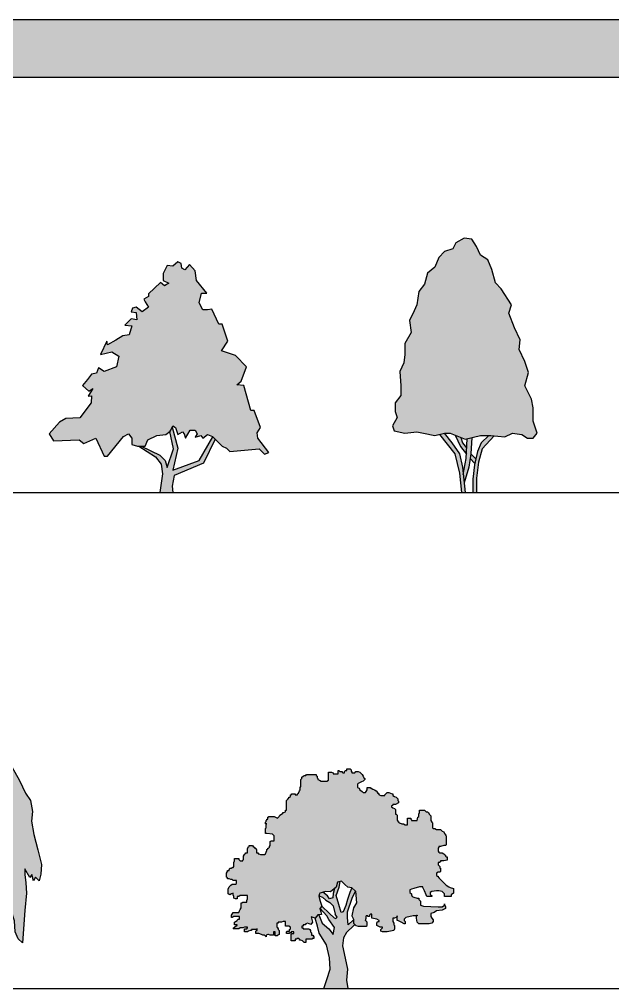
# Model space of a CAD drawing. Header units: millimetres. Extents: x 25265 to 188445, y 114168 to 192046.
# Drawn here: x 144239 to 165707, y 156952 to 192046 of the extents above; entities that cross this region are included whole.
import ezdxf

# ---------------------------------------------------------------- set-up
doc = ezdxf.new("R2010")
doc.units = ezdxf.units.MM
doc.layers.add('www.cad-blocks.net', color=7, linetype='Continuous')

# ---------------------------------------------------------------- blocks, each defined once
blk = doc.blocks.new('A$C5B4C2A31')
h = blk.add_hatch(color=256)
h.set_gradient(color1=(42, 68, 34), color2=(61, 47, 0), tint=1, name='INVCYLINDER')
h.paths.add_polyline_path([(2440, 4547), (1987, 4386), (1786, 4515), (1711, 4321), (1534, 4289), (1384, 4096), (1207, 3870), (1434, 3676), (1585, 3773), (1414, 3493), (1538, 3507), (1520, 3253), (1107, 2709), (604, 2677), (377, 2548), (0, 2128), (151, 1870), (1082, 1903), (1258, 1774), (1685, 1967), (1987, 1322), (2113, 1322), (2692, 2032), (2868, 2128), (2994, 1967), (2994, 1741), (3195, 1677), (3471, 1677), (3572, 1903), (3899, 2064), (4226, 2096), (4377, 2225), (4402, 2257), (4478, 2419), (4578, 2354), (4654, 2096), (4830, 2193), (4880, 2128), (4931, 1967), (5107, 2257), (5283, 2257), (5358, 2128), (5283, 1999), (5484, 2064), (5559, 1967), (5735, 2096), (5933, 2024), (5928, 2015), (6264, 1677), (6415, 1612), (6540, 1483), (7597, 1580), (7798, 1387), (7949, 1451), (7547, 1967), (7522, 2161), (7647, 2354), (7421, 2967), (7295, 2967), (7044, 3870), (6792, 3902), (6943, 4031), (7144, 4547), (6742, 4966), (6239, 5128), (6465, 5482), (6264, 6095), (6138, 6095), (5886, 6643), (5735, 6611), (5559, 6611), (5434, 6869), (5509, 7224), (5710, 7224), (5333, 7675), (5282, 8033), (5081, 8256), (4905, 8062), (4805, 8127), (4780, 8288), (4654, 8353), (4478, 8191), (4276, 8224), (4126, 7933), (4126, 7675), (4327, 7579), (4176, 7482), (4025, 7611), (3597, 7192), (3597, 7095), (3421, 6998), (3471, 6901), (3597, 6708), (3371, 6547), (3144, 6708), (3019, 6676), (2968, 6547), (3144, 6514), (3170, 6256), (2973, 6289), (2742, 6063), (2994, 6031), (2893, 5708), (2667, 5676), (2415, 5515), (2113, 5353), (2088, 5482), (1862, 4999), (2264, 5095), (2516, 4934)])
h = blk.add_hatch(color=256)
h.set_gradient(color1=(107, 54, 0), one_color=1, tint=1, name='INVCYLINDER')
h.paths.add_polyline_path([(4276, 903), (4201, 1161), (4000, 1354), (3333, 1677), (3245, 1677), (3849, 1290), (4050, 1032), (4100, 677), (4000, 0), (4478, 0), (4453, 226), (4528, 613), (5585, 1064), (6011, 1932), (5928, 2015), (5434, 1161), (4478, 806), (4654, 1612), (4453, 2366), (4402, 2257), (4377, 2225), (4361, 2212), (4503, 1580)])
for p, q in [((4276, 8224), (4126, 7933)), ((4478, 8191), (4276, 8224)), ((4654, 8353), (4478, 8191)), ((4780, 8288), (4654, 8353)), ((4805, 8127), (4780, 8288)), ((4905, 8062), (4805, 8127)), ((5081, 8256), (4905, 8062)), ((5284, 8032), (5081, 8256)), ((4126, 7933), (4126, 7675)), ((5333, 7675), (5283, 8030)), ((4025, 7611), (3597, 7192)), ((4176, 7482), (4025, 7611)), ((4126, 7675), (4327, 7579)), ((4327, 7579), (4176, 7482)), ((5710, 7224), (5333, 7675)), ((3597, 7095), (3421, 6998)), ((3597, 7192), (3597, 7095)), ((5434, 6869), (5509, 7224)), ((5509, 7224), (5710, 7224)), ((3019, 6676), (2968, 6547)), ((3144, 6708), (3019, 6676)), ((3371, 6547), (3144, 6708)), ((3597, 6708), (3371, 6547)), ((3421, 6998), (3471, 6901)), ((3471, 6901), (3597, 6708)), ((5559, 6611), (5434, 6869)), ((2968, 6547), (3144, 6514)), ((3144, 6514), (3170, 6256)), ((5735, 6611), (5559, 6611)), ((5886, 6643), (5735, 6611)), ((6138, 6095), (5886, 6643)), ((2973, 6289), (2742, 6063)), ((2742, 6063), (2994, 6031)), ((2994, 6031), (2893, 5708)), ((3170, 6256), (2973, 6289)), ((6264, 6095), (6138, 6095)), ((6465, 5482), (6264, 6095)), ((2667, 5676), (2415, 5515)), ((2893, 5708), (2667, 5676)), ((2088, 5482), (1862, 4999)), ((2113, 5353), (2088, 5482)), ((2415, 5515), (2113, 5353)), ((6239, 5128), (6465, 5482)), ((1862, 4999), (2264, 5095)), ((2264, 5095), (2516, 4934)), ((2516, 4934), (2440, 4547)), ((6742, 4966), (6239, 5128)), ((7144, 4547), (6742, 4966)), ((1534, 4289), (1384, 4096)), ((1711, 4321), (1534, 4289)), ((1786, 4515), (1711, 4321)), ((1987, 4386), (1786, 4515)), ((2440, 4547), (1987, 4386)), ((6943, 4031), (7144, 4547)), ((1384, 4096), (1207, 3870)), ((1207, 3870), (1434, 3676)), ((6792, 3902), (6943, 4031)), ((7044, 3870), (6792, 3902)), ((7295, 2967), (7044, 3870)), ((1585, 3773), (1414, 3493)), ((1434, 3676), (1585, 3773)), ((1520, 3253), (1107, 2709)), ((1414, 3493), (1538, 3507)), ((1538, 3507), (1520, 3253)), ((7421, 2967), (7295, 2967)), ((7647, 2354), (7421, 2967)), ((377, 2548), (0, 2128)), ((604, 2677), (377, 2548)), ((1107, 2709), (604, 2677)), ((0, 2128), (151, 1870)), ((2692, 2032), (2868, 2128)), ((2868, 2128), (2994, 1967)), ((4226, 2096), (4377, 2225)), ((4503, 1580), (4361, 2212)), ((4377, 2225), (4402, 2257)), ((4402, 2257), (4478, 2419)), ((4453, 2366), (4654, 1612)), ((4478, 2419), (4578, 2354)), ((4578, 2354), (4654, 2096)), ((4654, 2096), (4830, 2193)), ((4830, 2193), (4880, 2128)), ((4880, 2128), (4931, 1967)), ((4931, 1967), (5107, 2257)), ((5107, 2257), (5283, 2257)), ((5283, 2257), (5358, 2128)), ((5358, 2128), (5283, 1999)), ((7522, 2161), (7647, 2354)), ((7547, 1967), (7522, 2161)), ((151, 1870), (1082, 1903)), ((1082, 1903), (1258, 1774)), ((1258, 1774), (1685, 1967)), ((1685, 1967), (1987, 1322)), ((2113, 1322), (2692, 2032)), ((2994, 1967), (2994, 1741)), ((3471, 1677), (3572, 1903)), ((3572, 1903), (3899, 2064)), ((3899, 2064), (4226, 2096)), ((5283, 1999), (5484, 2064)), ((5434, 1161), (5928, 2015)), ((5484, 2064), (5559, 1967)), ((5559, 1967), (5735, 2096)), ((6011, 1932), (5585, 1064)), ((5735, 2096), (5912, 2032)), ((5912, 2032), (6264, 1677)), ((7949, 1451), (7547, 1967)), ((2994, 1741), (3195, 1677)), ((3195, 1677), (3471, 1677)), ((3245, 1677), (3849, 1290)), ((3333, 1677), (4000, 1354)), ((4276, 903), (4503, 1580)), ((4654, 1612), (4478, 806)), ((6264, 1677), (6415, 1612)), ((6415, 1612), (6540, 1483)), ((6540, 1483), (7597, 1580)), ((7597, 1580), (7798, 1387)), ((7798, 1387), (7949, 1451)), ((1987, 1322), (2113, 1322)), ((3849, 1290), (4050, 1032)), ((4000, 1354), (4201, 1161)), ((4201, 1161), (4276, 903)), ((4478, 806), (5434, 1161)), ((5585, 1064), (4528, 613)), ((4050, 1032), (4100, 677)), ((4100, 677), (4000, 0)), ((4528, 613), (4453, 226)), ((4453, 226), (4478, 0))]:
    blk.add_line(p, q)
blk = doc.blocks.new('A$C52B75118')
h = blk.add_hatch(color=256)
h.set_gradient(color1=(42, 68, 34), color2=(61, 47, 0), tint=1, name='INVCYLINDER')
h.paths.add_polyline_path([(4210, 6494), (4312, 6801), (3936, 7371), (3731, 7591), (3594, 8073), (3457, 8425), (3183, 8600), (3046, 8907), (2875, 9170), (2601, 9214), (2293, 9039), (2190, 8819), (1882, 8732), (1677, 8512), (1540, 8161), (1266, 7942), (1164, 7547), (958, 7284), (890, 6801), (787, 6582), (616, 6231), (685, 5792), (445, 5397), (445, 5002), (411, 4695), (274, 4388), (308, 3861), (308, 3510), (103, 3247), (103, 2940), (171, 2720), (0, 2413), (68, 2238), (445, 2150), (890, 2194), (1129, 2150), (1540, 2062), (1882, 2150), (2088, 2150), (2635, 1931), (3183, 2062), (3559, 2062), (4073, 2018), (4346, 2150), (4689, 2106), (4894, 1974), (5100, 1974), (5236, 2150), (5100, 2589), (5100, 3072), (5031, 3379), (4792, 3861), (4928, 4344), (4792, 4739), (4586, 5178), (4620, 5528), (4415, 5967)])
h = blk.add_hatch(color=256)
h.set_gradient(color1=(107, 54, 0), one_color=1, tint=1, name='INVCYLINDER')
h.paths.add_polyline_path([(3080, 1492), (2977, 1009), (2909, 483), (2909, 0), (3046, 0), (3046, 526), (3115, 1097), (3252, 1580), (3685, 2051), (3559, 2062), (3491, 2062), (3217, 1799)])
h.paths.add_polyline_path([(2841, 1406), (2816, 1232), (2986, 1051), (3024, 1226)])
h.paths.add_polyline_path([(2841, 1404), (2872, 1987), (2702, 1947), (2670, 1229), (2562, 658), (2597, 347), (2772, 921)])
h.paths.add_polyline_path([(2677, 1394), (2688, 1622), (2533, 1799), (2473, 1996), (2266, 2079), (2464, 1667)])
h.paths.add_polyline_path([(2430, 1404), (2156, 1799), (1872, 2147), (1701, 2103), (2259, 1404), (2430, 702), (2498, 0), (2635, 0), (2533, 921)])
for p, q in [((2601, 9214), (2293, 9039)), ((2875, 9170), (2601, 9214)), ((3046, 8907), (2875, 9170)), ((2190, 8819), (1882, 8732)), ((2293, 9039), (2190, 8819)), ((3183, 8600), (3046, 8907)), ((1677, 8512), (1540, 8161)), ((1882, 8732), (1677, 8512)), ((3457, 8425), (3183, 8600)), ((3594, 8073), (3457, 8425)), ((1540, 8161), (1266, 7942)), ((3731, 7591), (3594, 8073)), ((1266, 7942), (1164, 7547)), ((1164, 7547), (958, 7284)), ((3936, 7371), (3731, 7591)), ((4312, 6801), (3936, 7371)), ((958, 7284), (890, 6801)), ((890, 6801), (787, 6582)), ((4210, 6494), (4312, 6801)), ((787, 6582), (616, 6231)), ((4415, 5967), (4210, 6494)), ((616, 6231), (685, 5792)), ((4620, 5528), (4415, 5967)), ((685, 5792), (445, 5397)), ((445, 5397), (445, 5002)), ((4586, 5178), (4620, 5528)), ((445, 5002), (411, 4695)), ((4792, 4739), (4586, 5178)), ((411, 4695), (274, 4388)), ((4928, 4344), (4792, 4739)), ((274, 4388), (308, 3861)), ((4792, 3861), (4928, 4344)), ((308, 3861), (308, 3510)), ((5031, 3379), (4792, 3861)), ((308, 3510), (103, 3247)), ((103, 3247), (103, 2940)), ((5100, 3072), (5031, 3379)), ((103, 2940), (171, 2720)), ((5100, 2589), (5100, 3072)), ((171, 2720), (0, 2413)), ((5236, 2150), (5100, 2589)), ((0, 2413), (68, 2238)), ((68, 2238), (445, 2150)), ((445, 2150), (890, 2194)), ((890, 2194), (1129, 2150)), ((1129, 2150), (1540, 2062)), ((1540, 2062), (1882, 2150)), ((1872, 2147), (2156, 1799)), ((1882, 2150), (2088, 2150)), ((2088, 2150), (2635, 1931)), ((4073, 2018), (4346, 2150)), ((4346, 2150), (4689, 2106)), ((4689, 2106), (4894, 1974)), ((5100, 1974), (5236, 2150)), ((1701, 2103), (2259, 1404)), ((2156, 1799), (2430, 1404)), ((2266, 2079), (2464, 1667)), ((2473, 1996), (2533, 1799)), ((2533, 1799), (2688, 1622)), ((2635, 1931), (3183, 2062)), ((2670, 1229), (2702, 1947)), ((2872, 1987), (2841, 1404)), ((3217, 1799), (3080, 1492)), ((3183, 2062), (3559, 2062)), ((3491, 2062), (3217, 1799)), ((3685, 2051), (3252, 1580)), ((3559, 2062), (4073, 2018)), ((4894, 1974), (5100, 1974)), ((2259, 1404), (2430, 702)), ((2430, 1404), (2533, 921)), ((2464, 1667), (2677, 1394)), ((2841, 1404), (2772, 921)), ((2841, 1406), (3024, 1226)), ((3080, 1492), (2977, 1009)), ((3252, 1580), (3115, 1097)), ((2562, 658), (2670, 1229)), ((2816, 1232), (2986, 1051)), ((3115, 1097), (3046, 526)), ((2430, 702), (2498, 0)), ((2533, 921), (2635, 0)), ((2772, 921), (2597, 347)), ((2977, 1009), (2909, 483)), ((2909, 483), (2909, 0)), ((3046, 526), (3046, 0))]:
    blk.add_line(p, q)
blk = doc.blocks.new('A$C54B40A95')
h = blk.add_hatch(color=256)
h.set_gradient(color1=(42, 68, 34), color2=(61, 47, 0), tint=1, name='INVSPHERICAL')
h.paths.add_polyline_path([(6595, 7539), (6217, 8225), (5771, 8619), (5213, 8924), (4813, 9117), (3971, 9357), (3573, 9354), (2797, 9259), (2090, 9140), (2003, 8988), (1829, 8677), (1062, 8184), (886, 8050), (978, 7584), (848, 7229), (561, 6765), (280, 6296), (127, 5745), (0, 4992), (338, 4597), (473, 4288), (210, 4021), (81, 3577), (322, 3402), (263, 2909), (331, 2271), (449, 1761), (453, 1230), (644, 1806), (713, 1895), (775, 2054), (909, 1897), (1087, 1702), (1132, 1570), (1174, 1943), (1171, 2341), (1281, 2810), (1436, 2324), (1466, 1769), (1513, 1415), (1667, 1063), (1801, 931), (1823, 1266), (1795, 1664), (1862, 1949), (1904, 2240), (2127, 2083), (2280, 1889), (2459, 1581), (2594, 1316), (2752, 1292), (2841, 1249), (2768, 1627), (2703, 1936), (2852, 2266), (2963, 2621), (3048, 3064), (3242, 3267), (3596, 3295), (3596, 3295), (3799, 3095), (3759, 2627), (3691, 2361), (3959, 2079), (4098, 1991), (4146, 1569), (4211, 1373), (4323, 1614), (4498, 1818), (4632, 1572), (4738, 1750), (4853, 1618), (4984, 1866), (5092, 1753), (5135, 1955), (5384, 1667), (5488, 2091), (5665, 2004), (5778, 2156), (5930, 2069), (6085, 2405), (6216, 2646), (6303, 2824), (6414, 2452), (6442, 2054), (6551, 1808), (6710, 1658), (6790, 2828), (6848, 3453), (6826, 3826), (6798, 4135), (6797, 4338), (6976, 4029), (7045, 4137), (7110, 3898), (7178, 4031), (7312, 3899), (7373, 4140), (7396, 4494), (7259, 5023), (7122, 5578), (7030, 6064), (7071, 6418), (6999, 6816), (6820, 7080)])
h = blk.add_hatch(color=256)
h.set_gradient(color1=(107, 54, 0), one_color=1, tint=1, name='INVCYLINDER')
h.paths.add_polyline_path([(3175, 500), (2914, 0), (3931, 0), (3776, 397), (3728, 839), (3656, 1192), (3560, 2183), (3596, 3295), (3595, 3295), (3419, 3281), (3318, 2402), (2977, 2696), (2963, 2621), (2936, 2536), (3118, 2161), (3194, 1277)])
for p, q in [((2003, 8988), (2090, 9140)), ((2090, 9140), (2797, 9259)), ((2797, 9259), (3573, 9354)), ((3573, 9354), (3971, 9357)), ((3971, 9357), (4813, 9117)), ((1829, 8677), (2003, 8988)), ((4813, 9117), (5213, 8924)), ((5213, 8924), (5771, 8619)), ((1062, 8184), (1829, 8677)), ((5771, 8619), (6217, 8225)), ((886, 8050), (1062, 8184)), ((6217, 8225), (6595, 7539)), ((978, 7584), (886, 8050)), ((848, 7229), (978, 7584)), ((6595, 7539), (6820, 7080)), ((561, 6765), (848, 7229)), ((6820, 7080), (6999, 6816)), ((280, 6296), (561, 6765)), ((6999, 6816), (7071, 6418)), ((7071, 6418), (7030, 6064)), ((127, 5745), (280, 6296)), ((7030, 6064), (7122, 5578)), ((0, 4992), (127, 5745)), ((7122, 5578), (7259, 5023)), ((338, 4597), (0, 4992)), ((7259, 5023), (7396, 4494)), ((473, 4288), (338, 4597)), ((210, 4021), (473, 4288)), ((6797, 4338), (6798, 4135)), ((6976, 4029), (6797, 4338)), ((7396, 4494), (7373, 4140)), ((81, 3577), (210, 4021)), ((6798, 4135), (6826, 3826)), ((7045, 4137), (6976, 4029)), ((7110, 3898), (7045, 4137)), ((7178, 4031), (7110, 3898)), ((7312, 3899), (7178, 4031)), ((7373, 4140), (7312, 3899)), ((322, 3402), (81, 3577)), ((6826, 3826), (6848, 3453)), ((263, 2909), (322, 3402)), ((3242, 3267), (3048, 3064)), ((3595, 3295), (3242, 3267)), ((3419, 3281), (3318, 2402)), ((3560, 2183), (3596, 3295)), ((3799, 3095), (3595, 3295)), ((6848, 3453), (6790, 2828)), ((331, 2271), (263, 2909)), ((1281, 2810), (1171, 2341)), ((1436, 2324), (1281, 2810)), ((3048, 3064), (2963, 2621)), ((3759, 2627), (3799, 3095)), ((6303, 2824), (6216, 2646)), ((6414, 2452), (6303, 2824)), ((6790, 2828), (6710, 1658)), ((2963, 2621), (2852, 2266)), ((3118, 2161), (2938, 2532)), ((3318, 2402), (2977, 2696)), ((3691, 2361), (3759, 2627)), ((6216, 2646), (6085, 2405)), ((449, 1761), (331, 2271)), ((1171, 2341), (1174, 1943)), ((1466, 1769), (1436, 2324)), ((1904, 2240), (1862, 1949)), ((2127, 2083), (1904, 2240)), ((2852, 2266), (2703, 1936)), ((3118, 2161), (3194, 1277)), ((3560, 2183), (3656, 1192)), ((3959, 2079), (3691, 2361)), ((5778, 2156), (5665, 2004)), ((5930, 2069), (5778, 2156)), ((6085, 2405), (5930, 2069)), ((6442, 2054), (6414, 2452)), ((453, 1230), (449, 1761)), ((644, 1806), (453, 1230)), ((713, 1895), (644, 1806)), ((775, 2054), (713, 1895)), ((909, 1897), (775, 2054)), ((1087, 1702), (909, 1897)), ((1174, 1943), (1132, 1570)), ((1513, 1415), (1466, 1769)), ((1862, 1949), (1795, 1664)), ((2280, 1889), (2127, 2083)), ((2459, 1581), (2280, 1889)), ((2703, 1936), (2768, 1627)), ((4098, 1991), (3959, 2079)), ((4146, 1569), (4098, 1991)), ((4498, 1818), (4323, 1614)), ((4632, 1572), (4498, 1818)), ((4984, 1866), (4853, 1618)), ((5092, 1753), (4984, 1866)), ((5135, 1955), (5092, 1753)), ((5384, 1667), (5135, 1955)), ((5488, 2091), (5384, 1667)), ((5665, 2004), (5488, 2091)), ((6551, 1808), (6442, 2054)), ((6710, 1658), (6551, 1808)), ((1132, 1570), (1087, 1702)), ((1667, 1063), (1513, 1415)), ((1795, 1664), (1823, 1266)), ((2594, 1316), (2459, 1581)), ((2768, 1627), (2841, 1249)), ((4211, 1373), (4146, 1569)), ((4323, 1614), (4211, 1373)), ((4738, 1750), (4632, 1572)), ((4853, 1618), (4738, 1750)), ((1801, 931), (1667, 1063)), ((1823, 1266), (1801, 931)), ((2752, 1292), (2594, 1316)), ((2841, 1249), (2752, 1292)), ((3194, 1277), (3175, 500)), ((3656, 1192), (3728, 839)), ((3728, 839), (3776, 397)), ((2914, 0), (3175, 500)), ((3931, 0), (3776, 397))]:
    blk.add_line(p, q)
blk = doc.blocks.new('A$C0A7E46AD')
h = blk.add_hatch(color=256)
h.set_gradient(color1=(42, 68, 34), color2=(61, 47, 0), tint=1, name='INVSPHERICAL')
h.paths.add_polyline_path([(6166, 6082), (6166, 6286), (6135, 6317), (6108, 6317), (6108, 6491), (6077, 6522), (6019, 6549), (5961, 6580), (5961, 6607), (6019, 6638), (6019, 6669), (6108, 6669), (6224, 6727), (6224, 6784), (6193, 6811), (6193, 6873), (6135, 6931), (6077, 6958), (6019, 6989), (6019, 7047), (5988, 7047), (5930, 7078), (5872, 7105), (5814, 7105), (5783, 7078), (5756, 7047), (5725, 7016), (5725, 6989), (5582, 6989), (5521, 7016), (5493, 7047), (5493, 7078), (5463, 7078), (5463, 7105), (5405, 7163), (5347, 7194), (5289, 7221), (5231, 7252), (5200, 7252), (5200, 7282), (5084, 7282), (5084, 7194), (5053, 7136), (5026, 7105), (4937, 7105), (4910, 7136), (4821, 7194), (4790, 7252), (4732, 7282), (4732, 7398), (4763, 7425), (4879, 7483), (4937, 7514), (4995, 7572), (4995, 7603), (4968, 7630), (4937, 7688), (4910, 7750), (4848, 7808), (4821, 7835), (4763, 7865), (4674, 7865), (4644, 7808), (4528, 7808), (4528, 7865), (4501, 7865), (4501, 7923), (4470, 7954), (4354, 7954), (4354, 7892), (4296, 7892), (4265, 7865), (4265, 7808), (4207, 7808), (4176, 7835), (4176, 7865), (4091, 7865), (4060, 7892), (4033, 7892), (4033, 7777), (3855, 7777), (3855, 7808), (3798, 7835), (3682, 7835), (3682, 7545), (3624, 7514), (3419, 7514), (3361, 7545), (3303, 7572), (3303, 7603), (3272, 7630), (3272, 7688), (3241, 7719), (3241, 7750), (2894, 7750), (2863, 7719), (2805, 7719), (2774, 7688), (2716, 7661), (2716, 7603), (2689, 7572), (2689, 7310), (2658, 7310), (2658, 7194), (2631, 7163), (2600, 7078), (2569, 7047), (2569, 7016), (2484, 7016), (2484, 7047), (2364, 7047), (2337, 7016), (2306, 7016), (2306, 6958), (2279, 6931), (2248, 6931), (2248, 6900), (2221, 6900), (2221, 6873), (2163, 6811), (2163, 6464), (2132, 6464), (2132, 6406), (2075, 6375), (2044, 6375), (2017, 6344), (1986, 6317), (1928, 6286), (1897, 6229), (1839, 6171), (1723, 6229), (1518, 6229), (1518, 6202), (1491, 6202), (1491, 6140), (1460, 6140), (1460, 6113), (1429, 6082), (1429, 6055), (1402, 6024), (1402, 5966), (1429, 5966), (1429, 5819), (1402, 5792), (1402, 5615), (1460, 5615), (1665, 5588), (1723, 5530), (1723, 5352), (1607, 5352), (1576, 5325), (1576, 5178), (1549, 5148), (1549, 5121), (1518, 5090), (1491, 5090), (1491, 5059), (1460, 5032), (1460, 5001), (1429, 4943), (1402, 4885), (1371, 4854), (1228, 4854), (1167, 4885), (1140, 4885), (1140, 4916), (1082, 4916), (1082, 5032), (1051, 5059), (1051, 5090), (1024, 5090), (993, 5121), (962, 5148), (935, 5178), (819, 5178), (819, 5148), (788, 5148), (757, 5059), (757, 4916), (699, 4916), (672, 4885), (641, 4854), (614, 4796), (614, 4680), (583, 4653), (583, 4623), (494, 4623), (467, 4653), (437, 4680), (437, 4711), (290, 4711), (290, 4623), (263, 4565), (263, 4418), (232, 4387), (205, 4387), (174, 4360), (116, 4360), (89, 4302), (89, 4271), (27, 4271), (27, 4244), (0, 4182), (0, 4040), (27, 4009), (27, 3978), (89, 3978), (147, 3951), (205, 3951), (232, 3920), (352, 3920), (352, 3804), (321, 3777), (205, 3777), (147, 3746), (89, 3688), (58, 3599), (58, 3426), (116, 3395), (174, 3426), (232, 3453), (232, 3395), (263, 3337), (263, 3279), (321, 3248), (379, 3248), (379, 3337), (437, 3337), (494, 3368), (757, 3368), (757, 3248), (730, 3190), (730, 3132), (583, 3132), (556, 3105), (525, 3105), (525, 2928), (494, 2870), (467, 2812), (437, 2754), (232, 2754), (205, 2696), (174, 2665), (174, 2576), (205, 2576), (263, 2607), (467, 2607), (467, 2519), (409, 2519), (379, 2461), (321, 2430), (290, 2403), (290, 2314), (379, 2314), (379, 2287), (352, 2287), (290, 2229), (263, 2198), (232, 2167), (437, 2167), (494, 2198), (583, 2198), (641, 2229), (757, 2229), (757, 2198), (730, 2167), (641, 2167), (641, 2051), (757, 2051), (788, 2082), (846, 2109), (904, 2109), (904, 2140), (1051, 2140), (1109, 2167), (1109, 2109), (1082, 2109), (1051, 2082), (1051, 1993), (1167, 1993), (1256, 1963), (1313, 1936), (1371, 1936), (1429, 1878), (1429, 1936), (1491, 1963), (1518, 1963), (1576, 1936), (1696, 1936), (1696, 2051), (1754, 2051), (1754, 1905), (1839, 1905), (1839, 1936), (1897, 1963), (1897, 2109), (1870, 2140), (1870, 2167), (1839, 2198), (1839, 2229), (1812, 2229), (1812, 2372), (1870, 2372), (1870, 2403), (1986, 2403), (2044, 2430), (2132, 2430), (2132, 2256), (2248, 2256), (2306, 2229), (2306, 2167), (2279, 2140), (2279, 2082), (2190, 2082), (2163, 2051), (2163, 1993), (2279, 1993), (2279, 2024), (2337, 2024), (2337, 2051), (2426, 2051), (2426, 1993), (2364, 1993), (2337, 1963), (2337, 1731), (2484, 1731), (2484, 1789), (2542, 1789), (2542, 1820), (2600, 1820), (2631, 1789), (2631, 1758), (2689, 1758), (2747, 1731), (2805, 1673), (2863, 1673), (2863, 1789), (3098, 1789), (3098, 1820), (3156, 1820), (3156, 1878), (3125, 1936), (3067, 1936), (3067, 2024), (3036, 2051), (3036, 2109), (3009, 2140), (2979, 2167), (2774, 2167), (2774, 2198), (2716, 2198), (2716, 2256), (2774, 2256), (2774, 2314), (2836, 2314), (2863, 2345), (2921, 2372), (3050, 2319), (3108, 2408), (3060, 2597), (3208, 2556), (3296, 2674), (3430, 2688), (3413, 2781), (3370, 2898), (3441, 2987), (3380, 3164), (3337, 3353), (3365, 3429), (3378, 3459), (3584, 3519), (3761, 3504), (3966, 3670), (4011, 3859), (4158, 3890), (4277, 3773), (4383, 3673), (4530, 3644), (4661, 3527), (4705, 3110), (4595, 2930), (4536, 2639), (4586, 2519), (4586, 2372), (4617, 2345), (4674, 2287), (4763, 2256), (5053, 2256), (5084, 2287), (5084, 2403), (5026, 2461), (5048, 2556), (5048, 2634), (5111, 2634), (5111, 2607), (5173, 2607), (5173, 2665), (5200, 2696), (5258, 2696), (5258, 2549), (5436, 2519), (5521, 2461), (5521, 2430), (5463, 2430), (5436, 2372), (5436, 2287), (5551, 2229), (5640, 2229), (5640, 2198), (5582, 2140), (5582, 2082), (5640, 2051), (5814, 2051), (5930, 2082), (6050, 2109), (6077, 2167), (6077, 2287), (6050, 2314), (6050, 2372), (6019, 2430), (6019, 2549), (6077, 2549), (6135, 2576), (6166, 2607), (6166, 2461), (6193, 2461), (6312, 2403), (6428, 2345), (6455, 2345), (6455, 2430), (6428, 2461), (6428, 2519), (6486, 2576), (6749, 2634), (6865, 2634), (6865, 2665), (6896, 2665), (6896, 2634), (6865, 2634), (6865, 2549), (6896, 2403), (6954, 2345), (7332, 2345), (7421, 2372), (7479, 2430), (7479, 2491), (7421, 2549), (7390, 2607), (7390, 2723), (7510, 2754), (7595, 2812), (7800, 2839), (7920, 2901), (7920, 2959), (7889, 3044), (7889, 3017), (7800, 2959), (7657, 2959), (7128, 2986), (7012, 3017), (7012, 3163), (6954, 3221), (6954, 3279), (6896, 3279), (6780, 3306), (6718, 3337), (6691, 3395), (6691, 3426), (6633, 3484), (6633, 3572), (6691, 3599), (6780, 3630), (6985, 3688), (7101, 3688), (7101, 3657), (7158, 3542), (7216, 3395), (7247, 3337), (7421, 3337), (7421, 3368), (7390, 3368), (7363, 3426), (7363, 3484), (7421, 3511), (7595, 3542), (7684, 3542), (7800, 3511), (7889, 3426), (7889, 3337), (8124, 3337), (8124, 3395), (8209, 3453), (8209, 3630), (8093, 3657), (8035, 3688), (7947, 3746), (7684, 4009), (7684, 4040), (7657, 4040), (7657, 4067), (7626, 4067), (7595, 4097), (7595, 4182), (7657, 4213), (7715, 4213), (7742, 4244), (7742, 4360), (7715, 4360), (7715, 4418), (7657, 4476), (7657, 4565), (7715, 4565), (7715, 4592), (7742, 4592), (7742, 4623), (7858, 4623), (7977, 4653), (7977, 4769), (7947, 4769), (7920, 4796), (7920, 4827), (7889, 4854), (7858, 4885), (7800, 4916), (7715, 4916), (7684, 4943), (7657, 4974), (7657, 5090), (7684, 5121), (7684, 5148), (7742, 5148), (7858, 5178), (7920, 5178), (7947, 5205), (7947, 5530), (7920, 5557), (7920, 5588), (7889, 5615), (7858, 5673), (7800, 5704), (7742, 5761), (7595, 5761), (7537, 5792), (7479, 5792), (7452, 5819), (7452, 5997), (7421, 6024), (7390, 6082), (7390, 6259), (7332, 6317), (7305, 6375), (7274, 6406), (7216, 6406), (7158, 6464), (6985, 6464), (6985, 6375), (6954, 6317), (6954, 6229), (6923, 6202), (6896, 6082), (6691, 6082), (6691, 6113), (6660, 6140), (6660, 6171), (6544, 6171), (6544, 5935), (6455, 5935), (6397, 5966), (6340, 5966), (6251, 5997), (6224, 6024), (6224, 6055), (6193, 6055), (6193, 6082)])
h = blk.add_hatch(color=256)
h.set_gradient(color1=(107, 54, 0), one_color=1, tint=1, name='INVCYLINDER')
h.paths.add_polyline_path([(3849, 1954), (3700, 2160), (3462, 2364), (3340, 2679), (3296, 2674), (3208, 2556), (3286, 2262), (3347, 2009), (3616, 1586), (3721, 1115), (3741, 703), (3626, 331), (3522, 0), (4382, 0), (4333, 307), (4377, 708), (4285, 1103), (4193, 1544), (4233, 1839), (4337, 2034), (4600, 2285), (4647, 2314), (4617, 2345), (4586, 2372), (4586, 2488), (4393, 2312), (4378, 2576), (4368, 2777), (4541, 3280), (4661, 3527), (4530, 3644), (4456, 3480), (4369, 3230), (4312, 3007), (4212, 2782), (4146, 2754), (4059, 3051), (3968, 3375), (4071, 3670), (4110, 3880), (4011, 3859), (3966, 3670), (3907, 3622), (3850, 3445), (3838, 3285), (3721, 3255), (3644, 3355), (3481, 3489), (3378, 3459), (3365, 3429), (3340, 3362), (3467, 3312), (3586, 3207), (3734, 3120), (3853, 3003), (3931, 2692), (4000, 2585), (3950, 2535), (3891, 2560), (3725, 2720), (3439, 2985), (3378, 2909), (3620, 2631), (3697, 2501), (3906, 2208)])
at = {"linetype": 'Continuous'}
for p, q in [((2863, 7719), (2894, 7750)), ((2894, 7750), (3241, 7750)), ((3241, 7750), (3241, 7719)), ((3682, 7835), (3798, 7835)), ((3682, 7545), (3682, 7835)), ((3798, 7835), (3855, 7808)), ((3855, 7808), (3855, 7777)), ((3855, 7777), (4033, 7777)), ((4033, 7892), (4060, 7892)), ((4033, 7777), (4033, 7892)), ((4060, 7892), (4091, 7865)), ((4091, 7865), (4176, 7865)), ((4176, 7865), (4176, 7835)), ((4176, 7835), (4207, 7808)), ((4207, 7808), (4265, 7808)), ((4265, 7865), (4296, 7892)), ((4265, 7808), (4265, 7865)), ((4296, 7892), (4354, 7892)), ((4354, 7954), (4470, 7954)), ((4354, 7892), (4354, 7954)), ((4470, 7954), (4501, 7923)), ((4501, 7923), (4501, 7865)), ((4501, 7865), (4528, 7865)), ((4528, 7865), (4528, 7808)), ((4528, 7808), (4644, 7808)), ((4644, 7808), (4674, 7865)), ((4674, 7865), (4763, 7865)), ((4763, 7865), (4821, 7835)), ((4821, 7835), (4848, 7808)), ((4848, 7808), (4910, 7750)), ((4910, 7750), (4937, 7688)), ((2689, 7572), (2716, 7603)), ((2689, 7310), (2689, 7572)), ((2716, 7661), (2774, 7688)), ((2716, 7603), (2716, 7661)), ((2774, 7688), (2805, 7719)), ((2805, 7719), (2863, 7719)), ((3241, 7719), (3272, 7688)), ((3272, 7688), (3272, 7630)), ((3272, 7630), (3303, 7603)), ((3303, 7603), (3303, 7572)), ((3303, 7572), (3361, 7545)), ((3361, 7545), (3419, 7514)), ((3419, 7514), (3624, 7514)), ((3624, 7514), (3682, 7545)), ((4763, 7425), (4732, 7398)), ((4732, 7398), (4732, 7282)), ((4879, 7483), (4763, 7425)), ((4937, 7514), (4879, 7483)), ((4937, 7688), (4968, 7630)), ((4995, 7572), (4937, 7514)), ((4968, 7630), (4995, 7603)), ((4995, 7603), (4995, 7572)), ((2337, 7016), (2364, 7047)), ((2364, 7047), (2484, 7047)), ((2484, 7047), (2484, 7016)), ((2569, 7047), (2600, 7078)), ((2569, 7016), (2569, 7047)), ((2600, 7078), (2631, 7163)), ((2631, 7163), (2658, 7194)), ((2658, 7310), (2689, 7310)), ((2658, 7194), (2658, 7310)), ((4732, 7282), (4790, 7252)), ((4790, 7252), (4821, 7194)), ((4821, 7194), (4910, 7136)), ((4910, 7136), (4937, 7105)), ((4937, 7105), (5026, 7105)), ((5026, 7105), (5053, 7136)), ((5053, 7136), (5084, 7194)), ((5084, 7282), (5200, 7282)), ((5084, 7194), (5084, 7282)), ((5200, 7282), (5200, 7252)), ((5200, 7252), (5231, 7252)), ((5231, 7252), (5289, 7221)), ((5289, 7221), (5347, 7194)), ((5347, 7194), (5405, 7163)), ((5405, 7163), (5463, 7105)), ((5463, 7105), (5463, 7078)), ((5463, 7078), (5493, 7078)), ((5493, 7078), (5493, 7047)), ((5493, 7047), (5521, 7016)), ((5725, 7016), (5756, 7047)), ((5756, 7047), (5783, 7078)), ((5783, 7078), (5814, 7105)), ((5814, 7105), (5872, 7105)), ((5872, 7105), (5930, 7078)), ((5930, 7078), (5988, 7047)), ((5988, 7047), (6019, 7047)), ((6019, 7047), (6019, 6989)), ((2163, 6811), (2221, 6873)), ((2163, 6464), (2163, 6811)), ((2221, 6900), (2248, 6900)), ((2221, 6873), (2221, 6900)), ((2248, 6931), (2279, 6931)), ((2248, 6900), (2248, 6931)), ((2279, 6931), (2306, 6958)), ((2306, 7016), (2337, 7016)), ((2306, 6958), (2306, 7016)), ((2484, 7016), (2569, 7016)), ((5521, 7016), (5582, 6989)), ((5582, 6989), (5725, 6989)), ((5725, 6989), (5725, 7016)), ((6019, 6989), (6077, 6958)), ((6019, 6669), (6019, 6638)), ((6108, 6669), (6019, 6669)), ((6077, 6958), (6135, 6931)), ((6224, 6727), (6108, 6669)), ((6135, 6931), (6193, 6873)), ((6193, 6873), (6193, 6811)), ((6193, 6811), (6224, 6784)), ((6224, 6784), (6224, 6727)), ((1928, 6286), (1986, 6317)), ((1986, 6317), (2017, 6344)), ((2017, 6344), (2044, 6375)), ((2044, 6375), (2075, 6375)), ((2075, 6375), (2132, 6406)), ((2132, 6464), (2163, 6464)), ((2132, 6406), (2132, 6464)), ((6019, 6638), (5961, 6607)), ((5961, 6607), (5961, 6580)), ((5961, 6580), (6019, 6549)), ((6019, 6549), (6077, 6522)), ((6077, 6522), (6108, 6491)), ((6108, 6491), (6108, 6317)), ((6108, 6317), (6135, 6317)), ((6135, 6317), (6166, 6286)), ((6954, 6317), (6985, 6375)), ((6954, 6229), (6954, 6317)), ((6985, 6464), (7158, 6464)), ((6985, 6375), (6985, 6464)), ((7158, 6464), (7216, 6406)), ((7216, 6406), (7274, 6406)), ((7274, 6406), (7305, 6375)), ((7305, 6375), (7332, 6317)), ((7332, 6317), (7390, 6259)), ((1402, 6024), (1429, 6055)), ((1402, 5966), (1402, 6024)), ((1429, 6082), (1460, 6113)), ((1429, 6055), (1429, 6082)), ((1460, 6140), (1491, 6140)), ((1460, 6113), (1460, 6140)), ((1491, 6202), (1518, 6202)), ((1491, 6140), (1491, 6202)), ((1518, 6229), (1723, 6229)), ((1518, 6202), (1518, 6229)), ((1723, 6229), (1839, 6171)), ((1839, 6171), (1897, 6229)), ((1897, 6229), (1928, 6286)), ((6166, 6286), (6166, 6082)), ((6166, 6082), (6193, 6082)), ((6193, 6082), (6193, 6055)), ((6193, 6055), (6224, 6055)), ((6224, 6055), (6224, 6024)), ((6224, 6024), (6251, 5997)), ((6251, 5997), (6340, 5966)), ((6544, 6171), (6660, 6171)), ((6544, 5935), (6544, 6171)), ((6660, 6171), (6660, 6140)), ((6660, 6140), (6691, 6113)), ((6691, 6113), (6691, 6082)), ((6691, 6082), (6896, 6082)), ((6896, 6082), (6923, 6202)), ((6923, 6202), (6954, 6229)), ((7390, 6259), (7390, 6082)), ((7390, 6082), (7421, 6024)), ((7421, 6024), (7452, 5997)), ((7452, 5997), (7452, 5819)), ((1460, 5966), (1402, 5966)), ((1402, 5792), (1429, 5819)), ((1402, 5615), (1402, 5792)), ((1429, 5966), (1460, 5966)), ((1429, 5819), (1429, 5966)), ((6340, 5966), (6397, 5966)), ((6397, 5966), (6455, 5935)), ((6455, 5935), (6544, 5935)), ((7452, 5819), (7479, 5792)), ((7479, 5792), (7537, 5792)), ((7537, 5792), (7595, 5761)), ((7595, 5761), (7742, 5761)), ((7742, 5761), (7800, 5704)), ((7800, 5704), (7858, 5673)), ((7858, 5673), (7889, 5615)), ((1460, 5615), (1402, 5615)), ((1665, 5588), (1460, 5615)), ((1576, 5325), (1607, 5352)), ((1576, 5178), (1576, 5325)), ((1607, 5352), (1723, 5352)), ((1723, 5530), (1665, 5588)), ((1723, 5352), (1723, 5530)), ((7889, 5615), (7920, 5588)), ((7920, 5588), (7920, 5557)), ((7920, 5557), (7947, 5530)), ((7947, 5530), (7947, 5205)), ((672, 4885), (699, 4916)), ((699, 4916), (757, 4916)), ((757, 5059), (788, 5148)), ((757, 4916), (757, 5059)), ((788, 5148), (819, 5148)), ((819, 5178), (935, 5178)), ((819, 5148), (819, 5178)), ((935, 5178), (962, 5148)), ((962, 5148), (993, 5121)), ((993, 5121), (1024, 5090)), ((1024, 5090), (1051, 5090)), ((1051, 5090), (1051, 5059)), ((1051, 5059), (1082, 5032)), ((1082, 5032), (1082, 4916)), ((1082, 4916), (1140, 4916)), ((1140, 4916), (1140, 4885)), ((1402, 4885), (1429, 4943)), ((1429, 4943), (1460, 5001)), ((1460, 5032), (1491, 5059)), ((1460, 5001), (1460, 5032)), ((1491, 5090), (1518, 5090)), ((1491, 5059), (1491, 5090)), ((1518, 5090), (1549, 5121)), ((1549, 5148), (1576, 5178)), ((1549, 5121), (1549, 5148)), ((7684, 5121), (7657, 5090)), ((7657, 5090), (7657, 4974)), ((7657, 4974), (7684, 4943)), ((7684, 5148), (7684, 5121)), ((7742, 5148), (7684, 5148)), ((7684, 4943), (7715, 4916)), ((7715, 4916), (7800, 4916)), ((7858, 5178), (7742, 5148)), ((7800, 4916), (7858, 4885)), ((7920, 5178), (7858, 5178)), ((7947, 5205), (7920, 5178)), ((263, 4565), (290, 4623)), ((263, 4418), (263, 4565)), ((290, 4711), (437, 4711)), ((290, 4623), (290, 4711)), ((437, 4711), (437, 4680)), ((437, 4680), (467, 4653)), ((467, 4653), (494, 4623)), ((494, 4623), (583, 4623)), ((583, 4653), (614, 4680)), ((583, 4623), (583, 4653)), ((614, 4796), (641, 4854)), ((614, 4680), (614, 4796)), ((641, 4854), (672, 4885)), ((1140, 4885), (1167, 4885)), ((1167, 4885), (1228, 4854)), ((1228, 4854), (1371, 4854)), ((1371, 4854), (1402, 4885)), ((7657, 4565), (7657, 4476)), ((7715, 4565), (7657, 4565)), ((7715, 4592), (7715, 4565)), ((7742, 4592), (7715, 4592)), ((7742, 4623), (7742, 4592)), ((7858, 4623), (7742, 4623)), ((7858, 4885), (7889, 4854)), ((7977, 4653), (7858, 4623)), ((7889, 4854), (7920, 4827)), ((7920, 4827), (7920, 4796)), ((7920, 4796), (7947, 4769)), ((7947, 4769), (7977, 4769)), ((7977, 4769), (7977, 4653)), ((0, 4182), (27, 4244)), ((27, 4271), (89, 4271)), ((27, 4244), (27, 4271)), ((89, 4302), (116, 4360)), ((89, 4271), (89, 4302)), ((116, 4360), (174, 4360)), ((174, 4360), (205, 4387)), ((205, 4387), (232, 4387)), ((232, 4387), (263, 4418)), ((7657, 4213), (7595, 4182)), ((7657, 4476), (7715, 4418)), ((7715, 4213), (7657, 4213)), ((7715, 4418), (7715, 4360)), ((7715, 4360), (7742, 4360)), ((7742, 4244), (7715, 4213)), ((7742, 4360), (7742, 4244)), ((0, 4040), (0, 4182)), ((27, 4009), (0, 4040)), ((27, 3978), (27, 4009)), ((89, 3978), (27, 3978)), ((147, 3951), (89, 3978)), ((205, 3951), (147, 3951)), ((232, 3920), (205, 3951)), ((352, 3920), (232, 3920)), ((352, 3804), (352, 3920)), ((7595, 4182), (7595, 4097)), ((7595, 4097), (7626, 4067)), ((7626, 4067), (7657, 4067)), ((7657, 4067), (7657, 4040)), ((7657, 4040), (7684, 4040)), ((7684, 4040), (7684, 4009)), ((7684, 4009), (7947, 3746)), ((58, 3599), (89, 3688)), ((58, 3426), (58, 3599)), ((89, 3688), (147, 3746)), ((147, 3746), (205, 3777)), ((205, 3777), (321, 3777)), ((321, 3777), (352, 3804)), ((6691, 3599), (6633, 3572)), ((6633, 3572), (6633, 3484)), ((6780, 3630), (6691, 3599)), ((6985, 3688), (6780, 3630)), ((7101, 3688), (6985, 3688)), ((7101, 3657), (7101, 3688)), ((7158, 3542), (7101, 3657)), ((7216, 3395), (7158, 3542)), ((7421, 3511), (7363, 3484)), ((7595, 3542), (7421, 3511)), ((7684, 3542), (7595, 3542)), ((7800, 3511), (7684, 3542)), ((7889, 3426), (7800, 3511)), ((7947, 3746), (8035, 3688)), ((8035, 3688), (8093, 3657)), ((8093, 3657), (8209, 3630)), ((8209, 3630), (8209, 3453)), ((116, 3395), (58, 3426)), ((174, 3426), (116, 3395)), ((232, 3453), (174, 3426)), ((232, 3395), (232, 3453)), ((263, 3337), (232, 3395)), ((263, 3279), (263, 3337)), ((321, 3248), (263, 3279)), ((379, 3248), (321, 3248)), ((379, 3337), (379, 3248)), ((437, 3337), (379, 3337)), ((494, 3368), (437, 3337)), ((757, 3368), (494, 3368)), ((730, 3190), (757, 3248)), ((730, 3132), (730, 3190)), ((757, 3248), (757, 3368)), ((6633, 3484), (6691, 3426)), ((6691, 3426), (6691, 3395)), ((6691, 3395), (6718, 3337)), ((6718, 3337), (6780, 3306)), ((6780, 3306), (6896, 3279)), ((6896, 3279), (6954, 3279)), ((6954, 3279), (6954, 3221)), ((6954, 3221), (7012, 3163)), ((7012, 3163), (7012, 3017)), ((7247, 3337), (7216, 3395)), ((7421, 3337), (7247, 3337)), ((7363, 3484), (7363, 3426)), ((7363, 3426), (7390, 3368)), ((7390, 3368), (7421, 3368)), ((7421, 3368), (7421, 3337)), ((7889, 3337), (7889, 3426)), ((8124, 3337), (7889, 3337)), ((8209, 3453), (8124, 3395)), ((8124, 3395), (8124, 3337)), ((437, 2754), (467, 2812)), ((467, 2812), (494, 2870)), ((494, 2870), (525, 2928)), ((525, 3105), (556, 3105)), ((525, 2928), (525, 3105)), ((556, 3105), (583, 3132)), ((583, 3132), (730, 3132)), ((7012, 3017), (7128, 2986)), ((7128, 2986), (7657, 2959)), ((7595, 2812), (7510, 2754)), ((7800, 2839), (7595, 2812)), ((7657, 2959), (7800, 2959)), ((7800, 2959), (7889, 3017)), ((7920, 2901), (7800, 2839)), ((7889, 3074), (7889, 3044)), ((7889, 3017), (7889, 3074)), ((7889, 3044), (7920, 2959)), ((7920, 2959), (7920, 2901)), ((174, 2665), (205, 2696)), ((174, 2576), (174, 2665)), ((205, 2576), (174, 2576)), ((205, 2696), (232, 2754)), ((263, 2607), (205, 2576)), ((232, 2754), (437, 2754)), ((467, 2607), (263, 2607)), ((321, 2430), (379, 2461)), ((379, 2461), (409, 2519)), ((409, 2519), (467, 2519)), ((467, 2519), (467, 2607)), ((4212, 2782), (4146, 2754)), ((4586, 2519), (4586, 2372)), ((5084, 2403), (5026, 2461)), ((5111, 2634), (5048, 2634)), ((5111, 2607), (5111, 2634)), ((5173, 2607), (5111, 2607)), ((5200, 2696), (5173, 2665)), ((5173, 2665), (5173, 2607)), ((5258, 2696), (5200, 2696)), ((5258, 2549), (5258, 2696)), ((5436, 2519), (5258, 2549)), ((5521, 2461), (5436, 2519)), ((5521, 2430), (5521, 2461)), ((6019, 2549), (6019, 2430)), ((6077, 2549), (6019, 2549)), ((6135, 2576), (6077, 2549)), ((6166, 2607), (6135, 2576)), ((6166, 2634), (6166, 2607)), ((6166, 2461), (6166, 2634)), ((6193, 2461), (6166, 2461)), ((6312, 2403), (6193, 2461)), ((6486, 2576), (6428, 2519)), ((6428, 2519), (6428, 2461)), ((6428, 2461), (6455, 2430)), ((6749, 2634), (6486, 2576)), ((6896, 2634), (6749, 2634)), ((6865, 2665), (6896, 2665)), ((6865, 2549), (6865, 2665)), ((6896, 2403), (6865, 2549)), ((6896, 2665), (6896, 2634)), ((7510, 2754), (7390, 2723)), ((7390, 2723), (7390, 2607)), ((7390, 2607), (7421, 2549)), ((7421, 2549), (7479, 2491)), ((7479, 2491), (7479, 2430)), ((232, 2167), (263, 2198)), ((437, 2167), (232, 2167)), ((263, 2198), (290, 2229)), ((290, 2403), (321, 2430)), ((290, 2314), (290, 2403)), ((379, 2314), (290, 2314)), ((290, 2229), (352, 2287)), ((352, 2287), (379, 2287)), ((379, 2287), (379, 2314)), ((494, 2198), (437, 2167)), ((583, 2198), (494, 2198)), ((641, 2229), (583, 2198)), ((757, 2229), (641, 2229)), ((641, 2167), (730, 2167)), ((641, 2051), (641, 2167)), ((730, 2167), (757, 2198)), ((757, 2198), (757, 2229)), ((846, 2109), (788, 2082)), ((904, 2109), (846, 2109)), ((904, 2140), (904, 2109)), ((1051, 2140), (904, 2140)), ((1109, 2167), (1051, 2140)), ((1051, 2082), (1082, 2109)), ((1082, 2109), (1109, 2109)), ((1109, 2109), (1109, 2167)), ((1812, 2372), (1812, 2229)), ((1870, 2372), (1812, 2372)), ((1812, 2229), (1839, 2229)), ((1839, 2229), (1839, 2198)), ((1839, 2198), (1870, 2167)), ((1870, 2403), (1870, 2372)), ((1986, 2403), (1870, 2403)), ((1870, 2167), (1870, 2140)), ((1870, 2140), (1897, 2109)), ((1897, 2109), (1897, 1963)), ((2044, 2430), (1986, 2403)), ((2132, 2430), (2044, 2430)), ((2132, 2256), (2132, 2430)), ((2248, 2256), (2132, 2256)), ((2306, 2229), (2248, 2256)), ((2279, 2140), (2306, 2167)), ((2279, 2082), (2279, 2140)), ((2306, 2167), (2306, 2229)), ((2716, 2256), (2716, 2198)), ((2774, 2256), (2716, 2256)), ((2716, 2198), (2774, 2198)), ((2774, 2314), (2774, 2256)), ((2836, 2314), (2774, 2314)), ((2774, 2198), (2774, 2167)), ((2774, 2167), (2979, 2167)), ((2863, 2345), (2836, 2314)), ((2921, 2372), (2863, 2345)), ((2979, 2167), (3009, 2140)), ((3009, 2140), (3036, 2109)), ((3036, 2109), (3036, 2051)), ((4586, 2372), (4617, 2345)), ((4617, 2345), (4674, 2287)), ((4674, 2287), (4763, 2256)), ((4763, 2256), (5053, 2256)), ((5053, 2256), (5084, 2287)), ((5084, 2287), (5084, 2403)), ((5436, 2372), (5463, 2430)), ((5436, 2287), (5436, 2372)), ((5551, 2229), (5436, 2287)), ((5463, 2430), (5521, 2430)), ((5640, 2229), (5551, 2229)), ((5582, 2140), (5640, 2198)), ((5582, 2082), (5582, 2140)), ((5640, 2198), (5640, 2229)), ((6050, 2109), (5930, 2082)), ((6019, 2430), (6050, 2372)), ((6050, 2372), (6050, 2314)), ((6050, 2314), (6077, 2287)), ((6077, 2167), (6050, 2109)), ((6077, 2287), (6077, 2167)), ((6428, 2345), (6312, 2403)), ((6455, 2345), (6428, 2345)), ((6455, 2430), (6455, 2345)), ((6954, 2345), (6896, 2403)), ((7332, 2345), (6954, 2345)), ((7421, 2372), (7332, 2345)), ((7479, 2430), (7421, 2372)), ((757, 2051), (641, 2051)), ((788, 2082), (757, 2051)), ((1051, 1993), (1051, 2082)), ((1167, 1993), (1051, 1993)), ((1256, 1963), (1167, 1993)), ((1313, 1936), (1256, 1963)), ((1371, 1936), (1313, 1936)), ((1429, 1878), (1371, 1936)), ((1491, 1963), (1429, 1936)), ((1429, 1936), (1429, 1878)), ((1518, 1963), (1491, 1963)), ((1576, 1936), (1518, 1963)), ((1696, 1936), (1576, 1936)), ((1696, 2051), (1696, 1936)), ((1754, 2051), (1696, 2051)), ((1754, 1905), (1754, 2051)), ((1839, 1905), (1754, 1905)), ((1897, 1963), (1839, 1936)), ((1839, 1936), (1839, 1905)), ((2163, 2051), (2190, 2082)), ((2163, 1993), (2163, 2051)), ((2279, 1993), (2163, 1993)), ((2190, 2082), (2279, 2082)), ((2279, 2024), (2279, 1993)), ((2337, 2024), (2279, 2024)), ((2337, 2051), (2337, 2024)), ((2426, 2051), (2337, 2051)), ((2337, 1963), (2364, 1993)), ((2337, 1731), (2337, 1963)), ((2364, 1993), (2426, 1993)), ((2426, 1993), (2426, 2051)), ((2484, 1789), (2484, 1731)), ((2542, 1789), (2484, 1789)), ((2542, 1820), (2542, 1789)), ((2600, 1820), (2542, 1820)), ((2631, 1789), (2600, 1820)), ((2631, 1758), (2631, 1789)), ((2689, 1758), (2631, 1758)), ((2747, 1731), (2689, 1758)), ((2863, 1789), (2863, 1673)), ((3098, 1789), (2863, 1789)), ((3036, 2051), (3067, 2024)), ((3067, 2024), (3067, 1936)), ((3067, 1936), (3125, 1936)), ((3098, 1820), (3098, 1789)), ((3156, 1820), (3098, 1820)), ((3125, 1936), (3156, 1878)), ((3156, 1878), (3156, 1820)), ((5640, 2051), (5582, 2082)), ((5814, 2051), (5640, 2051)), ((5930, 2082), (5814, 2051)), ((2484, 1731), (2337, 1731)), ((2805, 1673), (2747, 1731)), ((2863, 1673), (2805, 1673))]:
    blk.add_line(p, q, dxfattribs=at)
for p, q in [((4158, 3890), (4011, 3859)), ((4071, 3670), (4110, 3880)), ((4277, 3773), (4158, 3890)), ((3584, 3519), (3378, 3459)), ((3761, 3504), (3584, 3519)), ((3966, 3670), (3761, 3504)), ((3907, 3623), (3850, 3445)), ((4011, 3859), (3966, 3670)), ((3968, 3375), (4071, 3670)), ((4383, 3673), (4277, 3773)), ((4530, 3644), (4383, 3673)), ((4530, 3644), (4456, 3480)), ((4530, 3644), (4661, 3527)), ((4541, 3280), (4661, 3527)), ((4661, 3527), (4705, 3110)), ((3365, 3429), (3337, 3353)), ((3337, 3353), (3380, 3164)), ((3340, 3362), (3467, 3312)), ((3378, 3459), (3365, 3429)), ((3380, 3164), (3441, 2987)), ((3467, 3312), (3586, 3207)), ((3644, 3355), (3481, 3489)), ((3586, 3207), (3734, 3120)), ((3721, 3255), (3644, 3355)), ((3838, 3285), (3721, 3255)), ((3850, 3445), (3838, 3285)), ((4059, 3051), (3968, 3375)), ((4369, 3230), (4312, 3007)), ((4368, 2777), (4541, 3280)), ((4456, 3480), (4369, 3230)), ((3441, 2987), (3370, 2898)), ((3370, 2898), (3413, 2781)), ((3620, 2631), (3378, 2909)), ((3725, 2720), (3439, 2985)), ((3734, 3120), (3853, 3003)), ((3853, 3003), (3931, 2692)), ((4146, 2754), (4059, 3051)), ((4312, 3007), (4212, 2782)), ((4595, 2930), (4536, 2639)), ((4705, 3110), (4595, 2930)), ((3060, 2597), (3108, 2408)), ((3208, 2556), (3060, 2597)), ((3296, 2674), (3208, 2556)), ((3286, 2262), (3208, 2556)), ((3430, 2688), (3296, 2674)), ((3342, 2675), (3462, 2364)), ((3413, 2781), (3430, 2688)), ((3697, 2501), (3620, 2631)), ((3906, 2208), (3697, 2501)), ((3725, 2720), (3891, 2560)), ((3891, 2560), (3950, 2535)), ((4000, 2585), (3931, 2692)), ((3950, 2535), (4000, 2585)), ((4378, 2576), (4368, 2777)), ((4393, 2312), (4378, 2576)), ((4586, 2488), (4393, 2312)), ((4536, 2639), (4586, 2519)), ((5026, 2461), (5048, 2556)), ((5048, 2556), (5048, 2634)), ((3050, 2319), (2921, 2372)), ((3108, 2408), (3050, 2319)), ((3347, 2009), (3286, 2262)), ((3462, 2364), (3700, 2160)), ((3700, 2160), (3849, 1954)), ((3849, 1954), (3906, 2208)), ((4600, 2285), (4337, 2034)), ((4647, 2314), (4600, 2285)), ((3616, 1586), (3347, 2009)), ((4233, 1839), (4193, 1544)), ((4337, 2034), (4233, 1839)), ((3721, 1115), (3616, 1586)), ((4193, 1544), (4285, 1103)), ((3741, 703), (3721, 1115)), ((4285, 1103), (4377, 708)), ((3626, 331), (3741, 703)), ((4377, 708), (4333, 307)), ((3522, 0), (3626, 331)), ((4333, 307), (4382, 0))]:
    blk.add_line(p, q)
blk = doc.blocks.new('FORMAT')
at = {"layer": 'www.cad-blocks.net', "true_color": 0x546d8e}
h = blk.add_hatch(color=155, dxfattribs=at)
h.set_gradient(color1=(68, 68, 68), color2=(84, 109, 142), tint=1)
h.paths.add_polyline_path([(32723, 192046), (32723, 189951), (188445, 189951), (188445, 192046)])
at = {"layer": 'www.cad-blocks.net', "color": 155, "true_color": 0x546d8e}
for p, q in [((32723, 192046), (188445, 192046)), ((32723, 189951), (188445, 189951)), ((32723, 189951), (188445, 189951)), ((32594, 174914), (188445, 174914)), ((32594, 156952), (188445, 156952))]:
    blk.add_line(p, q, dxfattribs=at)

msp = doc.modelspace()

# ---------------------------------------------------------------- block references
for name, p in [('A$C52B75118', (157737, 174914)), ('A$C5B4C2A31', (145316, 174914)), ('A$C54B40A95', (137642, 156952)), ('A$C0A7E46AD', (151739, 156952))]:
    msp.add_blockref(name, p)
at = {"layer": 'www.cad-blocks.net'}
msp.add_blockref('FORMAT', (0, 0), dxfattribs=at)

doc.saveas('drawing.dxf')
